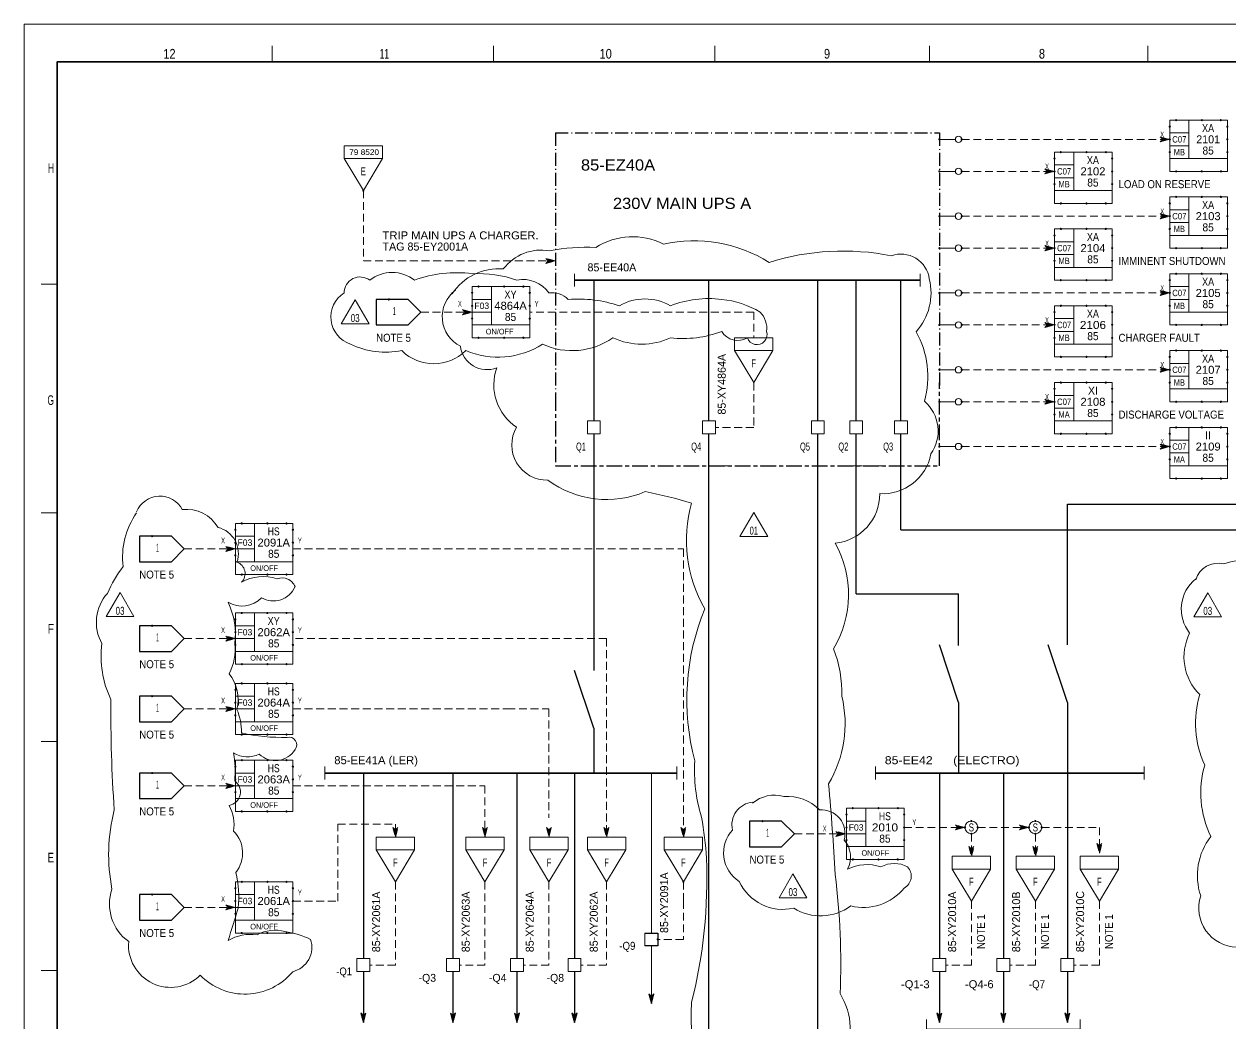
# Model space of a CAD drawing. Header units: millimetres. Extents: x 0 to 841, y 0 to 594.
# Drawn here: x 0 to 377.1, y 281.6 to 594 of the extents above; entities that cross this region are included whole.
import ezdxf
from ezdxf.enums import TextEntityAlignment as Align

# ---------------------------------------------------------------- set-up
doc = ezdxf.new("R2010")
doc.units = ezdxf.units.MM
doc.header["$LTSCALE"] = 0.81
doc.header["$PDMODE"] = 32
doc.header["$PDSIZE"] = 0.405
for name, pattern in [('DOT_DASHED', [7.7, 5, -1.2, 0.3, -1.2]), ('LONG_DASH_SHORT_DASH', [9.9, 6, -1.2, 1.5, -1.2]), ('MEDIUM_DASHED', [4.5, 3, -1.5])]:
    doc.linetypes.add(name, pattern=pattern)
for name, color, linetype, lineweight in [('1', 7, 'Continuous', 13), ('12', 7, 'Continuous', 13), ('34', 7, 'Continuous', 25), ('46', 7, 'MEDIUM_DASHED', 13), ('47', 7, 'Continuous', 13), ('48', 7, 'Continuous', 13), ('50', 7, 'Continuous', 13), ('51', 7, 'Continuous', 13), ('53', 7, 'Continuous', 13), ('9', 7, 'Continuous', 13)]:
    doc.layers.add(name, color=color, linetype=linetype, lineweight=lineweight)
doc.layers.add('45', color=7, linetype='Continuous')

msp = doc.modelspace()

# ---------------------------------------------------------------- linework, layer by layer
at = {"layer": '1'}
for p, q in [((77.4913, 587.2614), (77.4913, 582.2276)), ((146.6543, 587.2614), (146.6543, 582.2276)), ((215.8173, 587.2614), (215.8173, 582.2276)), ((282.9756, 587.2614), (282.9756, 582.2276)), ((351.1362, 587.2614), (351.1362, 582.2276)), ((10.3331, 512.7606), (5.3213, 512.7606)), ((10.3331, 441.2795), (5.3213, 441.2795)), ((10.3331, 369.7992), (5.3213, 369.7992)), ((10.3331, 298.3181), (5.3213, 298.3181))]:
    msp.add_line(p, q, dxfattribs=at)
at = {"layer": '1', "lineweight": 35}
msp.add_lwpolyline([(829.263, 112.0142), (829.263, 582.2276), (10.3331, 582.2276), (10.3331, 10.3819)], dxfattribs=at)
at = {"layer": '12', "linetype": 'DOT_DASHED', "lineweight": 25}
msp.add_line((166, 560), (166, 478), dxfattribs=at)
at = {"layer": '12'}
for p, q in [((172, 516), (172, 512)), ((172, 516), (172, 512)), ((280, 516), (280, 512)), ((212, 466), (212, 470)), ((216, 470), (212, 470)), ((216, 470), (216, 466)), ((250, 470), (246, 470)), ((246, 466), (246, 470)), ((250, 470), (250, 466)), ((262, 470), (258, 470)), ((258, 466), (258, 470)), ((262, 470), (262, 466)), ((276, 470), (272, 470)), ((272, 466), (272, 470)), ((276, 470), (276, 466)), ((216, 466), (212, 466)), ((250, 466), (246, 466)), ((94, 362), (94, 358)), ((196, 345.8268), (196, 359.6063)), ((204, 362), (204, 358)), ((266, 362), (266, 358)), ((350, 362), (350, 358)), ((196, 346), (196, 310)), ((194, 306), (194, 310)), ((196, 306), (196, 288)), ((170, 298), (170, 302)), ((174, 302), (170, 302)), ((174, 298), (174, 302)), ((174, 298), (170, 298))]:
    msp.add_line(p, q, dxfattribs=at)
at = {"layer": '12', "lineweight": 35}
for p, q in [((172, 514), (280, 514)), ((94, 360), (204, 360)), ((266, 360), (350, 360))]:
    msp.add_line(p, q, dxfattribs=at)
at = {"layer": '12', "lineweight": 25}
for p, q in [((178, 514), (178, 470)), ((214, 470), (214, 514)), ((248, 470), (248, 514)), ((260, 470), (260, 514)), ((274, 470), (274, 514)), ((178, 466), (178, 392.0787)), ((214, 264), (214, 466)), ((248, 246.9102), (248, 466)), ((260, 416), (260, 466)), ((274, 436), (274, 466)), ((326, 400), (326, 444)), ((326, 444), (540, 444)), ((274, 436), (564, 436)), ((260, 416), (292, 416)), ((292, 399.874), (292, 416)), ((292, 382), (286, 400)), ((326, 382), (320, 400)), ((178, 374), (172, 392)), ((292, 382), (292, 360)), ((326, 382), (326, 360)), ((178, 374), (178, 360)), ((106, 360), (106, 302)), ((134, 360), (134, 302)), ((154, 360), (154, 302)), ((172, 360), (172, 302)), ((286, 360), (286, 302)), ((306, 360), (306, 302)), ((326, 360), (326, 302)), ((106, 298), (106, 282)), ((134, 298), (134, 282)), ((154, 298), (154, 282)), ((172, 298), (172, 282)), ((286, 298), (286, 282)), ((306, 298), (306, 282)), ((326, 298), (326, 282))]:
    msp.add_line(p, q, dxfattribs=at)
at = {"layer": '12', "linetype": 'MEDIUM_DASHED'}
for p, q in [((228, 504), (158, 504)), ((228, 504), (228, 496)), ((228, 482), (228, 468)), ((228, 468), (216, 468)), ((182, 402), (84, 402)), ((182, 402), (182, 340)), ((206, 320), (206, 326)), ((296, 320), (296, 300)), ((316, 320), (316, 300)), ((336, 320), (336, 300)), ((296, 300), (288, 300)), ((316, 300), (308, 300)), ((336, 300), (328, 300))]:
    msp.add_line(p, q, dxfattribs=at)
at = {"layer": '12'}
for points in [[(0, 594), (841, 594), (841, 0), (0, 0)], [(222, 496), (234, 496), (234, 492), (222, 492)], [(176, 470), (179, 470), (180, 470), (180, 466), (176, 466)], [(176, 470), (179, 470), (180, 470), (180, 466), (176, 466)], [(110, 340), (122, 340), (122, 336), (110, 336)], [(138, 340), (150, 340), (150, 336), (138, 336)], [(158, 340), (170, 340), (170, 336), (158, 336)], [(176, 340), (188, 340), (188, 336), (176, 336)], [(200, 340), (212, 340), (212, 336), (200, 336)], [(290, 334), (302, 334), (302, 330), (290, 330)], [(310, 334), (322, 334), (322, 330), (310, 330)], [(330, 334), (342, 334), (342, 330), (330, 330)], [(194, 310), (197, 310), (198, 310), (198, 306), (194, 306)], [(104, 302), (107, 302), (108, 302), (108, 298), (104, 298)], [(132, 302), (135, 302), (136, 302), (136, 298), (132, 298)], [(152, 302), (155, 302), (156, 302), (156, 298), (152, 298)], [(152, 302), (155, 302), (156, 302), (156, 298), (152, 298)], [(284, 302), (287, 302), (288, 302), (288, 298), (284, 298)], [(284, 302), (287, 302), (288, 302), (288, 298), (284, 298)], [(304, 302), (307, 302), (308, 302), (308, 298), (304, 298)], [(324, 302), (327, 302), (328, 302), (328, 298), (324, 298)], [(324, 302), (327, 302), (328, 302), (328, 298), (324, 298)]]:
    msp.add_lwpolyline(points, close=True, dxfattribs=at)
at = {"layer": '12', "linetype": 'DOT_DASHED', "lineweight": 25}
msp.add_lwpolyline([(166, 560), (286, 560), (286, 480)], dxfattribs=at)
at = {"layer": '12', "lineweight": 25}
for points in [[(110, 508), (110, 500), (120, 500), (124, 504), (120, 508)], [(36, 434), (36, 426), (46, 426), (50, 430), (46, 434)], [(36, 406), (36, 398), (46, 398), (50, 402), (46, 406)], [(36, 384), (36, 376), (46, 376), (50, 380), (46, 384)], [(36, 360), (36, 352), (46, 352), (50, 356), (46, 360)], [(226.6874, 344.9535), (226.6874, 336.9535), (236.6874, 336.9535), (240.6874, 340.9535), (236.6874, 344.9535)], [(36, 322), (36, 314), (46, 314), (50, 318), (46, 322)]]:
    msp.add_lwpolyline(points, close=True, dxfattribs=at)
at = {"layer": '12'}
for points in [[(234, 492), (228, 482), (222, 492)], [(262, 470), (262, 466), (258, 466), (258, 470)], [(276, 470), (276, 466), (272, 466), (272, 470)], [(216, 456), (219, 456), (220, 456)], [(230, 456), (233, 456), (234, 456)], [(230, 456), (233, 456), (234, 456)], [(258, 456), (261, 456), (262, 456)], [(258, 456), (261, 456), (262, 456)], [(264, 456), (267, 456), (268, 456)], [(264, 456), (267, 456), (268, 456)], [(122, 336), (116, 326), (110, 336)], [(150, 336), (144, 326), (138, 336)], [(170, 336), (164, 326), (158, 336)], [(188, 336), (182, 326), (176, 336)], [(212, 336), (206, 326), (200, 336)], [(302, 330), (296, 320), (290, 330)], [(322, 330), (316, 320), (310, 330)], [(342, 330), (336, 320), (330, 330)], [(282, 283), (282, 280), (330, 280), (330, 283)]]:
    msp.add_lwpolyline(points, dxfattribs=at)
at = {"layer": '12', "linetype": 'LONG_DASH_SHORT_DASH', "lineweight": 25}
msp.add_lwpolyline([(166, 478), (166, 456), (286, 456), (286, 482)], dxfattribs=at)
at = {"layer": '12', "linetype": 'MEDIUM_DASHED'}
for points in [[(116, 326), (116, 300), (108, 300)], [(144, 326), (144, 300), (136, 300)], [(164, 326), (164, 300), (156, 300)], [(182, 326), (182, 300), (174, 300)], [(206, 320), (206, 308), (198, 308)]]:
    msp.add_lwpolyline(points, dxfattribs=at)
at = {"layer": '12', "lineweight": 25}
msp.add_lwpolyline([(194, 310), (197, 310), (198, 310), (198, 306), (194, 306)], dxfattribs=at)
at = {"layer": '12'}
for p in [(114, 508), (40, 434), (40, 406), (40, 384), (40, 360), (230.6874, 344.9535), (206, 326), (40, 322), (198, 308)]:
    msp.add_point(p, dxfattribs=at)
at = {"layer": '34'}
for points in [[(196, 288), (196.8, 291), (196, 290.2), (195.2, 291)], [(196, 288.4), (196.6, 290.6), (196, 290), (195.4, 290.6)], [(196, 288.8), (196.4, 290.2), (196, 289.8), (195.6, 290.2)], [(196, 289.2), (196.2, 289.8), (196, 289.6), (195.8, 289.8)], [(106, 282), (106.8, 285), (106, 284.2), (105.2, 285)], [(106, 282.4), (106.6, 284.6), (106, 284), (105.4, 284.6)], [(106, 282.8), (106.4, 284.2), (106, 283.8), (105.6, 284.2)], [(106, 283.2), (106.2, 283.8), (106, 283.6), (105.8, 283.8)], [(134, 282), (134.8, 285), (134, 284.2), (133.2, 285)], [(134, 282.4), (134.6, 284.6), (134, 284), (133.4, 284.6)], [(134, 282.8), (134.4, 284.2), (134, 283.8), (133.6, 284.2)], [(134, 283.2), (134.2, 283.8), (134, 283.6), (133.8, 283.8)], [(154, 282), (154.8, 285), (154, 284.2), (153.2, 285)], [(154, 282.4), (154.6, 284.6), (154, 284), (153.4, 284.6)], [(154, 282.8), (154.4, 284.2), (154, 283.8), (153.6, 284.2)], [(154, 283.2), (154.2, 283.8), (154, 283.6), (153.8, 283.8)], [(172, 282), (172.8, 285), (172, 284.2), (171.2, 285)], [(172, 282.4), (172.6, 284.6), (172, 284), (171.4, 284.6)], [(172, 282.8), (172.4, 284.2), (172, 283.8), (171.6, 284.2)], [(172, 283.2), (172.2, 283.8), (172, 283.6), (171.8, 283.8)], [(286, 282), (286.8, 285), (286, 284.2), (285.2, 285)], [(286, 282.4), (286.6, 284.6), (286, 284), (285.4, 284.6)], [(286, 282.8), (286.4, 284.2), (286, 283.8), (285.6, 284.2)], [(286, 283.2), (286.2, 283.8), (286, 283.6), (285.8, 283.8)], [(306, 282), (306.8, 285), (306, 284.2), (305.2, 285)], [(306, 282.4), (306.6, 284.6), (306, 284), (305.4, 284.6)], [(306, 282.8), (306.4, 284.2), (306, 283.8), (305.6, 284.2)], [(306, 283.2), (306.2, 283.8), (306, 283.6), (305.8, 283.8)], [(326, 282), (326.8, 285), (326, 284.2), (325.2, 285)], [(326, 282.4), (326.6, 284.6), (326, 284), (325.4, 284.6)], [(326, 282.8), (326.4, 284.2), (326, 283.8), (325.6, 284.2)], [(326, 283.2), (326.2, 283.8), (326, 283.6), (325.8, 283.8)]]:
    msp.add_lwpolyline(points, close=True, dxfattribs=at)
at = {"layer": '46'}
for p, q in [((124, 504), (140, 504)), ((50, 430), (66, 430)), ((50, 402), (66, 402)), ((50, 380), (66, 380)), ((50, 356), (66, 356)), ((240.6874, 340.9535), (256.6874, 340.9535)), ((50, 318), (66, 318))]:
    msp.add_line(p, q, dxfattribs=at)
for points in [[(293, 558), (358, 558), (355, 558.8), (355.8, 558), (355, 557.2), (358, 558)], [(293, 548), (322, 548), (319, 548.8), (319.8, 548), (319, 547.2), (322, 548)], [(106, 542), (106, 520), (166, 520), (163, 520.8), (163.8, 520), (163, 519.2), (166, 520)], [(293, 534), (358, 534), (355, 534.8), (355.8, 534), (355, 533.2), (358, 534)], [(293, 524), (322, 524), (319, 524.8), (319.8, 524), (319, 523.2), (322, 524)], [(293, 510), (358, 510), (355, 510.8), (355.8, 510), (355, 509.2), (358, 510)], [(293, 500), (322, 500), (319, 500.8), (319.8, 500), (319, 499.2), (322, 500)], [(293, 486), (358, 486), (355, 486.8), (355.8, 486), (355, 485.2), (358, 486)], [(293, 476), (322, 476), (319, 476.8), (319.8, 476), (319, 475.2), (322, 476)], [(293, 462), (358, 462), (355, 462.8), (355.8, 462), (355, 461.2), (358, 462)], [(84, 430), (206, 430), (206, 340), (206.8, 343), (206, 342.2), (205.2, 343), (206, 340)], [(84, 380), (151, 380), (151, 380), (164, 380), (164, 346)], [(84, 356), (144, 356), (144, 340)], [(84, 320), (98, 320), (98, 344), (116, 344), (116, 340), (116.8, 343), (116, 342.2), (115.2, 343), (116, 340)], [(275, 343), (294, 343), (291, 343.8), (291.8, 343), (291, 342.2), (294, 343)], [(298, 343), (314, 343), (311, 343.8), (311.8, 343), (311, 342.2), (314, 343)], [(296, 341), (296, 334), (296.8, 337), (296, 336.2), (295.2, 337), (296, 334)], [(316, 341), (316, 334), (316.8, 337), (316, 336.2), (315.2, 337), (316, 334)], [(318, 343), (336, 343), (336, 335), (336.8, 338), (336, 337.2), (335.2, 338), (336, 335)]]:
    msp.add_lwpolyline(points, dxfattribs=at)
for points in [[(357.6, 558), (355.4, 558.6), (356, 558), (355.4, 557.4)], [(357.2, 558), (355.8, 558.4), (356.2, 558), (355.8, 557.6)], [(356.8, 558), (356.2, 558.2), (356.4, 558), (356.2, 557.8)], [(321.6, 548), (319.4, 548.6), (320, 548), (319.4, 547.4)], [(321.2, 548), (319.8, 548.4), (320.2, 548), (319.8, 547.6)], [(320.8, 548), (320.2, 548.2), (320.4, 548), (320.2, 547.8)], [(357.6, 534), (355.4, 534.6), (356, 534), (355.4, 533.4)], [(357.2, 534), (355.8, 534.4), (356.2, 534), (355.8, 533.6)], [(356.8, 534), (356.2, 534.2), (356.4, 534), (356.2, 533.8)], [(321.6, 524), (319.4, 524.6), (320, 524), (319.4, 523.4)], [(321.2, 524), (319.8, 524.4), (320.2, 524), (319.8, 523.6)], [(320.8, 524), (320.2, 524.2), (320.4, 524), (320.2, 523.8)], [(165.6, 520), (163.4, 520.6), (164, 520), (163.4, 519.4)], [(165.2, 520), (163.8, 520.4), (164.2, 520), (163.8, 519.6)], [(164.8, 520), (164.2, 520.2), (164.4, 520), (164.2, 519.8)], [(357.6, 510), (355.4, 510.6), (356, 510), (355.4, 509.4)], [(357.2, 510), (355.8, 510.4), (356.2, 510), (355.8, 509.6)], [(356.8, 510), (356.2, 510.2), (356.4, 510), (356.2, 509.8)], [(140, 504), (137, 504.8), (137.8, 504), (137, 503.2)], [(139.6, 504), (137.4, 504.6), (138, 504), (137.4, 503.4)], [(139.2, 504), (137.8, 504.4), (138.2, 504), (137.8, 503.6)], [(138.8, 504), (138.2, 504.2), (138.4, 504), (138.2, 503.8)], [(321.6, 500), (319.4, 500.6), (320, 500), (319.4, 499.4)], [(321.2, 500), (319.8, 500.4), (320.2, 500), (319.8, 499.6)], [(320.8, 500), (320.2, 500.2), (320.4, 500), (320.2, 499.8)], [(357.6, 486), (355.4, 486.6), (356, 486), (355.4, 485.4)], [(357.2, 486), (355.8, 486.4), (356.2, 486), (355.8, 485.6)], [(356.8, 486), (356.2, 486.2), (356.4, 486), (356.2, 485.8)], [(321.6, 476), (319.4, 476.6), (320, 476), (319.4, 475.4)], [(321.2, 476), (319.8, 476.4), (320.2, 476), (319.8, 475.6)], [(320.8, 476), (320.2, 476.2), (320.4, 476), (320.2, 475.8)], [(357.6, 462), (355.4, 462.6), (356, 462), (355.4, 461.4)], [(357.2, 462), (355.8, 462.4), (356.2, 462), (355.8, 461.6)], [(356.8, 462), (356.2, 462.2), (356.4, 462), (356.2, 461.8)], [(66, 430), (63, 430.8), (63.8, 430), (63, 429.2)], [(65.6, 430), (63.4, 430.6), (64, 430), (63.4, 429.4)], [(65.2, 430), (63.8, 430.4), (64.2, 430), (63.8, 429.6)], [(64.8, 430), (64.2, 430.2), (64.4, 430), (64.2, 429.8)], [(66, 402), (63, 402.8), (63.8, 402), (63, 401.2)], [(65.6, 402), (63.4, 402.6), (64, 402), (63.4, 401.4)], [(65.2, 402), (63.8, 402.4), (64.2, 402), (63.8, 401.6)], [(64.8, 402), (64.2, 402.2), (64.4, 402), (64.2, 401.8)], [(66, 380), (63, 380.8), (63.8, 380), (63, 379.2)], [(65.6, 380), (63.4, 380.6), (64, 380), (63.4, 379.4)], [(65.2, 380), (63.8, 380.4), (64.2, 380), (63.8, 379.6)], [(64.8, 380), (64.2, 380.2), (64.4, 380), (64.2, 379.8)], [(66, 356), (63, 356.8), (63.8, 356), (63, 355.2)], [(65.6, 356), (63.4, 356.6), (64, 356), (63.4, 355.4)], [(65.2, 356), (63.8, 356.4), (64.2, 356), (63.8, 355.6)], [(64.8, 356), (64.2, 356.2), (64.4, 356), (64.2, 355.8)], [(293.6, 343), (291.4, 343.6), (292, 343), (291.4, 342.4)], [(293.2, 343), (291.8, 343.4), (292.2, 343), (291.8, 342.6)], [(292.8, 343), (292.2, 343.2), (292.4, 343), (292.2, 342.8)], [(313.6, 343), (311.4, 343.6), (312, 343), (311.4, 342.4)], [(313.2, 343), (311.8, 343.4), (312.2, 343), (311.8, 342.6)], [(312.8, 343), (312.2, 343.2), (312.4, 343), (312.2, 342.8)], [(116, 340.4), (116.6, 342.6), (116, 342), (115.4, 342.6)], [(116, 340.8), (116.4, 342.2), (116, 341.8), (115.6, 342.2)], [(116, 341.2), (116.2, 341.8), (116, 341.6), (115.8, 341.8)], [(144, 340), (144.8, 343), (144, 342.2), (143.2, 343)], [(144, 340.4), (144.6, 342.6), (144, 342), (143.4, 342.6)], [(144, 340.8), (144.4, 342.2), (144, 341.8), (143.6, 342.2)], [(144, 341.2), (144.2, 341.8), (144, 341.6), (143.8, 341.8)], [(164, 340), (164.8, 343), (164, 342.2), (163.2, 343)], [(164, 340.4), (164.6, 342.6), (164, 342), (163.4, 342.6)], [(164, 340.8), (164.4, 342.2), (164, 341.8), (163.6, 342.2)], [(164, 341.2), (164.2, 341.8), (164, 341.6), (163.8, 341.8)], [(182, 340), (182.8, 343), (182, 342.2), (181.2, 343)], [(182, 340.4), (182.6, 342.6), (182, 342), (181.4, 342.6)], [(182, 340.8), (182.4, 342.2), (182, 341.8), (181.6, 342.2)], [(182, 341.2), (182.2, 341.8), (182, 341.6), (181.8, 341.8)], [(206, 340.4), (206.6, 342.6), (206, 342), (205.4, 342.6)], [(206, 340.8), (206.4, 342.2), (206, 341.8), (205.6, 342.2)], [(206, 341.2), (206.2, 341.8), (206, 341.6), (205.8, 341.8)], [(256.6874, 340.9535), (253.6874, 341.7535), (254.4874, 340.9535), (253.6874, 340.1535)], [(256.2874, 340.9535), (254.0874, 341.5535), (254.6874, 340.9535), (254.0874, 340.3535)], [(255.8874, 340.9535), (254.4874, 341.3535), (254.8874, 340.9535), (254.4874, 340.5535)], [(255.4874, 340.9535), (254.8874, 341.1535), (255.0874, 340.9535), (254.8874, 340.7535)], [(296, 334.4), (296.6, 336.6), (296, 336), (295.4, 336.6)], [(296, 334.8), (296.4, 336.2), (296, 335.8), (295.6, 336.2)], [(296, 335.2), (296.2, 335.8), (296, 335.6), (295.8, 335.8)], [(316, 334.4), (316.6, 336.6), (316, 336), (315.4, 336.6)], [(316, 334.8), (316.4, 336.2), (316, 335.8), (315.6, 336.2)], [(316, 335.2), (316.2, 335.8), (316, 335.6), (315.8, 335.8)], [(336, 335.4), (336.6, 337.6), (336, 337), (335.4, 337.6)], [(336, 335.8), (336.4, 337.2), (336, 336.8), (335.6, 337.2)], [(336, 336.2), (336.2, 336.8), (336, 336.6), (335.8, 336.8)], [(66, 318), (63, 318.8), (63.8, 318), (63, 317.2)], [(65.6, 318), (63.4, 318.6), (64, 318), (63.4, 317.4)], [(65.2, 318), (63.8, 318.4), (64.2, 318), (63.8, 317.6)], [(64.8, 318), (64.2, 318.2), (64.4, 318), (64.2, 317.8)]]:
    msp.add_lwpolyline(points, close=True, dxfattribs=at)
at = {"layer": '47'}
for p, q in [((286, 558), (291, 558)), ((286, 548), (291, 548)), ((286, 534), (291, 534)), ((286, 524), (291, 524)), ((286, 510), (291, 510)), ((286, 500), (291, 500)), ((286, 486), (291, 486)), ((286, 476), (291, 476)), ((286, 462), (291, 462))]:
    msp.add_line(p, q, dxfattribs=at)
for centre in [(292, 558), (292, 548), (292, 534), (292, 524), (292, 510), (292, 500), (292, 486), (292, 476), (292, 462)]:
    msp.add_circle(centre, 1, dxfattribs=at)
for p in [(286, 558), (293, 558), (286, 548), (293, 548), (286, 534), (293, 534), (286, 524), (293, 524), (286, 510), (293, 510), (286, 500), (293, 500), (286, 486), (293, 486), (286, 476), (293, 476), (286, 462), (293, 462)]:
    msp.add_point(p, dxfattribs=at)
at = {"layer": '48'}
for p, q in [((364, 564), (364, 552)), ((358, 560), (364, 560)), ((358, 556), (364, 556)), ((328, 554), (328, 542)), ((322, 550), (328, 550)), ((322, 546), (328, 546)), ((364, 540), (364, 528)), ((358, 536), (364, 536)), ((358, 532), (364, 532)), ((328, 530), (328, 518)), ((322, 526), (328, 526)), ((322, 522), (328, 522)), ((364, 516), (364, 504)), ((146, 512), (146, 500)), ((358, 512), (364, 512)), ((140, 508), (146, 508)), ((328, 506), (328, 494)), ((358, 508), (364, 508)), ((140, 504), (146, 504)), ((322, 502), (328, 502)), ((322, 498), (328, 498)), ((364, 492), (364, 480)), ((358, 488), (364, 488)), ((358, 484), (364, 484)), ((328, 482), (328, 470)), ((322, 478), (328, 478)), ((322, 474), (328, 474)), ((364, 468), (364, 456)), ((358, 464), (364, 464)), ((358, 460), (364, 460)), ((72, 438), (72, 426)), ((66, 434), (72, 434)), ((66, 430), (72, 430)), ((72, 410), (72, 398)), ((66, 406), (72, 406)), ((66, 402), (72, 402)), ((72, 388), (72, 376)), ((66, 384), (72, 384)), ((66, 380), (72, 380)), ((72, 364), (72, 352)), ((66, 360), (72, 360)), ((66, 356), (72, 356)), ((263, 349), (263, 337)), ((257, 345), (263, 345)), ((257, 341), (263, 341)), ((72, 326), (72, 314)), ((66, 322), (72, 322)), ((66, 318), (72, 318))]:
    msp.add_line(p, q, dxfattribs=at)
for points in [[(358, 564), (376, 564), (376, 552), (358, 552)], [(322, 554), (340, 554), (340, 542), (322, 542)], [(358, 540), (376, 540), (376, 528), (358, 528)], [(322, 530), (340, 530), (340, 518), (322, 518)], [(358, 516), (376, 516), (376, 504), (358, 504)], [(140, 512), (158, 512), (158, 500), (140, 500)], [(322, 506), (340, 506), (340, 494), (322, 494)], [(358, 492), (376, 492), (376, 480), (358, 480)], [(322, 482), (340, 482), (340, 470), (322, 470)], [(358, 468), (376, 468), (376, 456), (358, 456)], [(66, 438), (84, 438), (84, 426), (66, 426)], [(66, 410), (84, 410), (84, 398), (66, 398)], [(66, 388), (84, 388), (84, 376), (66, 376)], [(66, 364), (84, 364), (84, 352), (66, 352)], [(257, 349), (275, 349), (275, 337), (257, 337)], [(66, 326), (84, 326), (84, 314), (66, 314)]]:
    msp.add_lwpolyline(points, close=True, dxfattribs=at)
for points in [[(358, 552), (358, 548), (376, 548), (376, 552)], [(322, 542), (322, 538), (340, 538), (340, 542)], [(358, 528), (358, 524), (376, 524), (376, 528)], [(322, 518), (322, 514), (340, 514), (340, 518)], [(358, 504), (358, 500), (376, 500), (376, 504)], [(140, 500), (140, 496), (158, 496), (158, 500)], [(322, 494), (322, 490), (340, 490), (340, 494)], [(358, 480), (358, 476), (376, 476), (376, 480)], [(322, 470), (322, 466), (340, 466), (340, 470)], [(358, 456), (358, 452), (376, 452), (376, 456)], [(66, 426), (66, 422), (84, 422), (84, 426)], [(66, 398), (66, 394), (84, 394), (84, 398)], [(66, 376), (66, 372), (84, 372), (84, 376)], [(66, 352), (66, 348), (84, 348), (84, 352)], [(257, 337), (257, 333), (275, 333), (275, 337)], [(66, 314), (66, 310), (84, 310), (84, 314)]]:
    msp.add_lwpolyline(points, dxfattribs=at)
for centre in [(296, 343), (316, 343)]:
    msp.add_circle(centre, 2, dxfattribs=at)
for p in [(358, 562), (360, 564), (368, 564), (374, 564), (376, 562), (358, 558), (376, 558), (322, 552), (324, 554), (332, 554), (338, 554), (340, 552), (358, 554), (376, 554), (322, 548), (340, 548), (360, 548), (368, 548), (374, 548), (322, 544), (340, 544), (360, 540), (368, 540), (374, 540), (324, 538), (332, 538), (338, 538), (358, 538), (376, 538), (358, 534), (376, 534), (322, 528), (324, 530), (332, 530), (338, 530), (340, 528), (358, 530), (376, 530), (322, 524), (340, 524), (360, 524), (368, 524), (374, 524), (322, 520), (340, 520), (324, 514), (332, 514), (338, 514), (358, 514), (360, 516), (368, 516), (374, 516), (376, 514), (140, 510), (142, 512), (150, 512), (156, 512), (158, 510), (358, 510), (376, 510), (140, 506), (158, 506), (324, 506), (332, 506), (338, 506), (358, 506), (376, 506), (140, 502), (158, 502), (322, 504), (340, 504), (322, 500), (340, 500), (360, 500), (368, 500), (374, 500), (142, 496), (150, 496), (156, 496), (322, 496), (340, 496), (360, 492), (368, 492), (374, 492), (324, 490), (332, 490), (338, 490), (358, 490), (376, 490), (358, 486), (376, 486), (322, 480), (324, 482), (332, 482), (338, 482), (340, 480), (358, 482), (376, 482), (322, 476), (340, 476), (360, 476), (368, 476), (374, 476), (322, 472), (340, 472), (360, 468), (368, 468), (374, 468), (324, 466), (332, 466), (338, 466), (358, 466), (376, 466), (358, 462), (376, 462), (358, 458), (376, 458), (360, 452), (368, 452), (374, 452), (68, 438), (76, 438), (82, 438), (66, 436), (84, 436), (66, 432), (84, 432), (66, 428), (84, 428), (68, 422), (76, 422), (82, 422), (66, 408), (68, 410), (76, 410), (82, 410), (84, 408), (66, 404), (84, 404), (66, 400), (84, 400), (68, 394), (76, 394), (82, 394), (66, 386), (68, 388), (76, 388), (82, 388), (84, 386), (66, 382), (84, 382), (66, 378), (84, 378), (68, 372), (76, 372), (82, 372), (66, 362), (68, 364), (76, 364), (82, 364), (84, 362), (66, 358), (84, 358), (66, 354), (84, 354), (68, 348), (76, 348), (82, 348), (257, 347), (259, 349), (267, 349), (273, 349), (275, 347), (257, 343), (275, 343), (294, 343), (296, 345), (298, 343), (314, 343), (316, 345), (318, 343), (296, 341), (316, 341), (257, 339), (275, 339), (259, 333), (267, 333), (273, 333), (68, 326), (76, 326), (82, 326), (66, 324), (84, 324), (66, 320), (84, 320), (66, 316), (84, 316), (68, 310), (76, 310), (82, 310)]:
    msp.add_point(p, dxfattribs=at)
at = {"layer": '50'}
for points in [[(103.4425, 507.8472), (99.1126, 500.3472), (107.7724, 500.3472)], [(228.0339, 441.4299), (223.7039, 433.9299), (232.3638, 433.9299)], [(29.9756, 416.3819), (25.6457, 408.8819), (34.3055, 408.8819)], [(369.8717, 416.3465), (365.5417, 408.8465), (374.2016, 408.8465)], [(240.2528, 328.4803), (235.9228, 320.9803), (244.5827, 320.9803)]]:
    msp.add_lwpolyline(points, close=True, dxfattribs=at)
at = {"layer": '51'}
for centre, radius, start, end in [((175.5392, 465.9192), 58.3695, 86.95977, 101.21375), ((190.1046, 506.4325), 21.1535, 62.75281, 122.83415), ((209.3677, 482.0782), 44.2106, 57.97719, 102.5126), ((161.6043, 508.529), 14.8715, 79.99469, 142.91171), ((255.9691, 445.3591), 77.7324, 78.85685, 107.33299), ((274.0232, 513.247), 8.9106, 7.43858, 109.88978), ((148.2894, 500.1028), 17.4549, 85.22879, 146.42578), ((105, 510), 5, 53.1301, 180), ((115, 505), 11.4017, 52.12502, 127.87498), ((135, 479), 37.3363, 82.30395, 110.37643), ((142, 480), 36.0555, 70.55996, 93.17983), ((156, 504.5), 9.7082, 34.50852, 101.88866), ((265.3075, 510.0137), 18.0912, 317.90171, 14.03336), ((104.7895, 502.4737), 8.921, 122.47119, 251.77884), ((141.0388, 502.5879), 10.3882, 127.05999, 243.0221), ((165, 503), 7.0711, 45, 98.1301), ((173, 467), 41.1096, 71.56505, 94.18491), ((194, 492), 16.1245, 60.25512, 119.74488), ((214, 475), 33.2415, 83.08877, 111.16126), ((215, 479), 29.1548, 59.03624, 84.09386), ((225, 499), 7.0711, 351.8699, 45), ((206, 529), 33.2415, 263.08877, 291.16126), ((223, 501), 5.8309, 210.96376, 300.96376), ((229, 497), 3.1623, 198.43495, 18.43495), ((254.1784, 483.9714), 28.2211, 344.03434, 29.53984), ((171.2667, 514.0667), 22.103, 245.21279, 305.17607), ((193, 515), 21.0238, 244.65383, 295.34618), ((113, 517), 25.4951, 244.44004, 281.30993), ((128, 502), 14.1421, 225, 315), ((144.597, 494.3661), 8.3353, 187.13893, 291.68856), ((148.1111, 515.6667), 25.7361, 246.86637, 302.66091), ((162.7959, 481.3374), 16.0151, 160.73708, 236.12319), ((273.1717, 466.8051), 12.437, 325.12338, 49.1227), ((163.3592, 462.5072), 10.9859, 149.75301, 271.63235), ((268.3712, 462.5475), 15.2726, 266.27902, 349.23013), ((182.0405, 476.2417), 30.794, 233.38094, 293.08295), ((42.4391, 438.6262), 7.8933, 27.7346, 157.85237), ((170.1208, 321.276), 128.8899, 72.64821, 79.27176), ((252.0053, 447.1317), 15.3757, 275.38808, 0.65345), ((54.5581, 427.5025), 23.8034, 144.71283, 187.22225), ((50.8201, 431.1414), 11.245, 29.7335, 97.12353), ((249.986, 432.7038), 43.0179, 164.36107, 209.88501), ((58.6324, 428.6166), 8.3338, 341.01369, 76.45235), ((224.9257, 415.7501), 32.7407, 328.80759, 29.40256), ((383.2339, 398.6895), 27.9646, 70.62685, 107.32652), ((61.9936, 400.7932), 39.0715, 142.62653, 156.87459), ((65.2389, 422.3279), 3.7974, 314.65263, 70.39818), ((373.1765, 418.1946), 7.3956, 76.47949, 163.0241), ((74.6629, 407.6125), 13.7829, 71.36668, 119.34796), ((80.6358, 416.663), 4.3061, 21.35826, 111.37118), ((373.7557, 411.2232), 12.1562, 129.01457, 218.30857), ((35.9848, 407.0909), 13.4286, 137.6431, 209.68005), ((77.8654, 421.1357), 7.3766, 240.06693, 336.81262), ((68.0821, 420.5821), 8.446, 238.9291, 316.2644), ((43.2529, 403.4066), 22.7565, 352.51367, 25.90331), ((281.8232, 382.9204), 74.7216, 157.70358, 194.8357), ((378.9702, 396.2569), 16.5189, 153.26712, 225.34763), ((55.1524, 396.4303), 31.0943, 172.58779, 205.58775), ((49.8705, 398.5232), 16.0599, 332.16195, 6.86085), ((218.6924, 385.1999), 36.8404, 358.12263, 21.6528), ((53.7874, 382.9266), 13.0893, 346.45758, 38.21389), ((478.0369, 379.3793), 450.9438, 179.53985, 183.93058), ((220.2545, 375.3253), 36.3082, 329.02621, 13.81128), ((397.1708, 375.5722), 31.12, 163.31769, 204.85126), ((49.2111, 372.7715), 18.698, 359.2795, 22.28318), ((80.6359, 429.0125), 57.8926, 257.29925, 271.55324), ((82.7858, 368.8156), 2.3969, 320.90754, 104.02028), ((30.7497, 360.5023), 35.1908, 355.16693, 9.41301), ((69.7988, 373.4845), 8.4258, 239.05924, 295.96025), ((78.5119, 371.0431), 7.1839, 225.61695, 328.63704), ((259.069, 360.7121), 49.5719, 176.44242, 196.97353), ((399.1422, 353.8028), 31.4349, 163.9505, 205.70765), ((63.2914, 354.0758), 4.284, 280.49562, 53.90279), ((-506.0974, 287.2973), 760.65, 3.08652, 5.23044), ((228.3515, 343.7644), 7.1827, 95.84133, 192.66614), ((234.4505, 342.5196), 10.5505, 73.85304, 130.34307), ((238.6106, 338.9551), 13.7536, 43.76305, 95.11429), ((82.9815, 334.5313), 56.5712, 165.73788, 191.03595), ((52.7317, 343.7591), 12.8787, 351.43297, 28.29322), ((249.1679, 341.143), 7.3517, 343.46014, 94.87142), ((119.7409, 328.6696), 93.5799, 2.85944, 10.82231), ((58.5359, 334.9942), 9.7422, 321.53691, 44.64947), ((229.1545, 335.0488), 10.583, 137.56686, 237.29183), ((386.6377, 327.9437), 19.9912, 142.30684, 198.459), ((250.4408, 333.789), 7.8118, 330.82436, 42.33587), ((58.6751, 326.6286), 154.6747, 345.70489, 2.48611), ((35.8084, 321.4349), 31.2684, 353.27332, 13.87735), ((37.3986, 300.6421), 217.8078, 357.48755, 7.283), ((263.356, 317.3783), 13.9988, 71.82246, 115.80782), ((271.9077, 322.893), 8.8389, 61.74266, 118.25734), ((272.917, 327.7834), 4.297, 299.70221, 42.3575), ((237.1459, 332.5032), 15.1131, 204.88403, 282.91242), ((41.0649, 319.0125), 14.3939, 160.98523, 234.40631), ((262.2305, 334.596), 16.5963, 256.32784, 320.5517), ((379.2184, 317.748), 12.1735, 161.48396, 268.93611), ((-285.4652, 421.5398), 367.2899, 341.93696, 343.58922), ((248.9035, 331.1716), 15.8042, 237.9767, 306.51604), ((70.6974, 295.8389), 13.7223, 81.22959, 120.54743), ((78.391, 299.5745), 11.3106, 74.00497, 119.68438), ((77.6397, 283.348), 27.3739, 64.25919, 81.87682), ((45.7424, 306.1199), 13.1092, 174.80051, 314.95746), ((81.9954, 305.5638), 7.9186, 284.28063, 17.95981), ((69.0069, 310.3656), 19.4654, 224.00172, 320.13951), ((235.858, 279.5556), 22.3482, 334.49869, 31.08516), ((283.6745, 284.05), 75.2419, 176.65754, 190.07349)]:
    msp.add_arc(centre, radius, start, end, dxfattribs=at)
at = {"layer": '53'}
msp.add_lwpolyline([(100, 556), (112, 556), (112, 552), (100, 552)], close=True, dxfattribs=at)
msp.add_lwpolyline([(112, 552), (106, 542), (100, 552)], dxfattribs=at)
msp.add_point((106, 542), dxfattribs=at)
at = {"layer": '9'}
msp.add_lwpolyline([(0, 0), (841, 0), (841, 594), (0, 594)], close=True, dxfattribs=at)

# ---------------------------------------------------------------- texts
at = {"layer": '1'}
for s, width, p in [('12', 0.85, (45.4146, 583.2346)), ('11', 0.65, (112.5772, 583.2346)), ('10', 0.85, (181.7358, 583.2346)), ('9', 0.85, (250.9051, 583.2346)), ('8', 0.85, (318.0634, 583.2346))]:
    msp.add_text(s, height=3.02, dxfattribs=dict(at, width=width)).set_placement(p, align=Align.CENTER)
for s, width, p in [('H', 0.65, (9.3283, 547.4945)), ('G', 0.65, (9.3283, 475.0071)), ('F', 0.8, (9.3283, 403.526)), ('E', 0.75, (9.3283, 332.0449))]:
    msp.add_text(s, height=3.02, dxfattribs=dict(at, width=width)).set_placement(p, align=Align.RIGHT)
at = {"layer": '12'}
for s, height, width, p in [('79 8520', 1.75, 1.1, (101.6, 553.1244)), ('85-EZ40A', 3.5, 1.1, (174, 548.2504)), ('LOAD ON RESERVE', 2.5, 0.9, (342, 542.7496)), ('230V MAIN UPS A', 3.5, 1.1, (184, 536.2504)), ('TRIP MAIN UPS A CHARGER. ', 2.5, 1.05, (112, 526.7496)), ('IMMINENT SHUTDOWN', 2.5, 0.9, (342, 518.7496)), ('NOTE 5', 2.5, 0.9, (109.9969, 494.748)), ('CHARGER FAULT', 2.5, 0.9, (342, 494.7496)), ('DISCHARGE VOLTAGE', 2.5, 0.9, (342, 470.7496)), ('NOTE 5', 2.5, 0.9, (35.9969, 420.748)), ('NOTE 5', 2.5, 0.9, (35.9969, 392.748)), ('NOTE 5', 2.5, 0.9, (35.9969, 370.748)), ('NOTE 5', 2.5, 0.9, (35.9969, 346.748)), ('NOTE 5', 2.5, 0.9, (226.6843, 331.7016)), ('NOTE 5', 2.5, 0.9, (35.9969, 308.748)), ('-Q9', 2.5, 0.9, (186, 304.7496)), ('-Q1-3', 2.5, 1.05, (274, 292.7496)), ('-Q4-6', 2.5, 1.05, (294, 292.7496)), ('-Q7', 2.5, 0.9, (314, 292.7496))]:
    msp.add_text(s, height=height, dxfattribs=dict(at, width=width)).set_placement(p)
msp.add_text('TAG 85-EY2001A', height=2.5, dxfattribs=at).set_placement((112, 523.2496))
for s, height, p in [('85-EE40A', 2.5, (183.674, 516.7496)), ('-Q3', 2.45, (126, 294.7748)), ('-Q4', 2.45, (148, 294.7748)), ('-Q8', 2.45, (166, 294.7748))]:
    msp.add_text(s, height=height, dxfattribs=at).set_placement(p, align=Align.CENTER)
for s, height, width, p in [('1', 2.5, 0.35, (115.6583, 503.126)), ('F', 2.5, 0.65, (228.0004, 486.7496)), ('Q1', 2.5, 0.6, (174.0102, 460.7496)), ('Q4', 2.5, 0.7, (210.0083, 460.7496)), ('Q5', 2.5, 0.7, (244.011, 460.7496)), ('Q2', 2.5, 0.7, (256.0083, 460.7496)), ('Q3', 2.5, 0.7, (270.0083, 460.7496)), ('1', 2.5, 0.35, (41.6583, 429.126)), ('1', 2.5, 0.35, (41.6583, 401.126)), ('1', 2.5, 0.35, (41.6583, 379.126)), ('85-EE41A (LER)', 2.5, 1.05, (109.9921, 362.7496)), ('85-EE42      (ELECTRO)', 2.5, 1.15, (290, 362.7496)), ('1', 2.5, 0.35, (41.6583, 355.126)), ('1', 2.5, 0.35, (232.3457, 340.0795)), ('F', 2.5, 0.65, (116.0004, 330.7496)), ('F', 2.5, 0.65, (144.0004, 330.7496)), ('F', 2.5, 0.65, (164.0004, 330.7496)), ('F', 2.5, 0.65, (182.0004, 330.7496)), ('F', 2.5, 0.65, (206.0004, 330.7496)), ('F', 2.5, 0.65, (296.0004, 324.7496)), ('F', 2.5, 0.65, (316.0004, 324.7496)), ('F', 2.5, 0.65, (336.0004, 324.7496)), ('1', 2.5, 0.35, (41.6583, 317.126)), ('-Q1', 2.45, 0.9, (100, 296.7748))]:
    msp.add_text(s, height=height, dxfattribs=dict(at, width=width)).set_placement(p, align=Align.CENTER)
for s, p in [('85-XY4864A', (219.2504, 472)), ('85-XY2091A', (201.2504, 310)), ('85-XY2061A', (111.2504, 304)), ('85-XY2063A', (139.2504, 304)), ('85-XY2064A', (159.2504, 304)), ('85-XY2062A', (179.2504, 304)), ('85-XY2010A', (291.2504, 304)), ('85-XY2010B', (311.2504, 304)), ('85-XY2010C', (331.2504, 304))]:
    msp.add_text(s, height=2.5, rotation=90, dxfattribs=at).set_placement(p)
at = {"layer": '12', "width": 0.9}
for p in [(300.2504, 305), (320.2504, 305), (340.2504, 305)]:
    msp.add_text('NOTE 1', height=2.5, rotation=90, dxfattribs=at).set_placement(p)
at = {"layer": '45', "width": 0.6}
for s, p in [('X', (355.0669, 558.626)), ('X', (319.0669, 548.626)), ('X', (355.0669, 534.626)), ('X', (319.0669, 524.626)), ('X', (355.0669, 510.626)), ('X', (135.5811, 505.7441)), ('Y', (159.5811, 505.7441)), ('X', (319.0669, 500.626)), ('X', (355.0669, 486.626)), ('X', (319.0669, 476.626)), ('X', (355.0669, 462.626)), ('X', (61.5811, 431.7441)), ('Y', (85.5811, 431.7441)), ('X', (61.5811, 403.7441)), ('Y', (85.5811, 403.7441)), ('X', (61.5811, 381.7441)), ('Y', (85.5811, 381.7441)), ('X', (61.5811, 357.7441)), ('Y', (85.5811, 357.7441)), ('X', (249.5811, 341.7441)), ('Y', (277.5811, 343.7441)), ('X', (61.5811, 319.7441)), ('Y', (85.5811, 321.7441))]:
    msp.add_text(s, height=1.75, dxfattribs=at).set_placement(p)
at = {"layer": '50'}
for s, height, width, p in [('XA', 2.5, 0.85, (369.9913, 560.2496)), ('C07', 2, 0.9, (361, 557)), ('MB', 2, 0.7, (361, 553)), ('85', 2.5, 0.95, (369.9996, 553.2496)), ('XA', 2.5, 0.85, (333.9913, 550.2496)), ('C07', 2, 0.9, (325, 547)), ('2102', 2.5, 1.05, (334, 546.7496)), ('MB', 2, 0.7, (325, 543)), ('85', 2.5, 0.95, (333.9996, 543.2496)), ('XA', 2.5, 0.85, (369.9913, 536.2496)), ('C07', 2, 0.9, (361, 533)), ('2103', 2.5, 1.05, (370, 532.7496)), ('85', 2.5, 0.95, (369.9996, 529.2496)), ('XA', 2.5, 0.85, (333.9913, 526.2496)), ('MB', 2, 0.7, (361, 529)), ('C07', 2, 0.9, (325, 523)), ('2104', 2.5, 1.05, (334, 522.7496)), ('MB', 2, 0.7, (325, 519)), ('85', 2.5, 0.95, (333.9996, 519.2496)), ('XA', 2.5, 0.85, (369.9913, 512.2496)), ('XY', 2.5, 0.85, (151.9909, 508.2496)), ('C07', 2, 0.9, (361, 509)), ('2105', 2.5, 1.05, (370, 508.7496)), ('4864A', 2.5, 1.05, (152, 504.7496)), ('MB', 2, 0.7, (361, 505)), ('85', 2.5, 0.95, (369.9996, 505.2496)), ('03', 2.5, 0.75, (103.4421, 500.9024)), ('85', 2.5, 0.95, (151.9996, 501.2496)), ('XA', 2.5, 0.85, (333.9913, 502.2496)), ('ON/OFF', 1.75, 0.95, (148.5937, 497.052)), ('C07', 2, 0.9, (325, 499)), ('2106', 2.5, 1.1, (333.9996, 498.7496)), ('85', 2.5, 0.95, (333.9996, 495.2496)), ('MB', 2, 0.7, (325, 495)), ('XA', 2.5, 0.85, (369.9913, 488.2496)), ('C07', 2, 0.9, (361, 485)), ('2107', 2.5, 1.05, (370, 484.7496)), ('MB', 2, 0.7, (361, 481)), ('85', 2.5, 0.95, (369.9996, 481.2496)), ('C07', 2, 0.9, (325, 475)), ('2108', 2.5, 1.05, (334, 474.7496)), ('MA', 2, 0.7, (324.9929, 471)), ('85', 2.5, 0.95, (333.9996, 471.2496)), ('C07', 2, 0.9, (361, 461)), ('2109', 2.5, 1.05, (370, 460.7496)), ('MA', 2, 0.7, (360.9929, 457)), ('85', 2.5, 0.95, (369.9996, 457.2496)), ('HS', 2.5, 0.8, (77.9909, 434.2496)), ('01', 2.5, 0.65, (228.0339, 434.4843)), ('2091A', 2.5, 1.05, (77.9913, 430.7496)), ('85', 2.5, 0.95, (77.9996, 427.2496)), ('ON/OFF', 1.75, 0.95, (75, 423.1252)), ('03', 2.5, 0.75, (29.9752, 409.4362)), ('03', 2.5, 0.75, (369.8713, 409.4016)), ('XY', 2.5, 0.85, (77.9909, 406.2496)), ('2062A', 2.5, 1.05, (77.9913, 402.7496)), ('85', 2.5, 0.95, (77.9996, 399.2496)), ('ON/OFF', 1.75, 0.95, (75, 395.1252)), ('HS', 2.5, 0.8, (77.9909, 384.2496)), ('2064A', 2.5, 1.05, (77.9913, 380.7496)), ('85', 2.5, 0.95, (77.9996, 377.2496)), ('ON/OFF', 1.75, 0.95, (75, 373.1252)), ('HS', 2.5, 0.8, (77.9909, 360.2496)), ('2063A', 2.5, 1.05, (77.9913, 356.7496)), ('85', 2.5, 0.95, (77.9996, 353.2496)), ('ON/OFF', 1.75, 0.95, (75, 349.1252)), ('HS', 2.5, 0.8, (268.9909, 345.2496)), ('2010', 2.5, 1.1, (269.0004, 341.7496)), ('S', 2.5, 0.75, (296.0004, 341.7496)), ('S', 2.5, 0.75, (316.0004, 341.7496)), ('85', 2.5, 0.95, (268.9996, 338.2496)), ('ON/OFF', 1.75, 0.95, (266, 334.1252)), ('HS', 2.5, 0.8, (77.9909, 322.2496)), ('2061A', 2.5, 1.05, (77.9913, 318.7496)), ('03', 2.5, 0.75, (240.2524, 321.5346)), ('85', 2.5, 0.95, (77.9996, 315.2496)), ('ON/OFF', 1.75, 0.95, (75, 311.1252))]:
    msp.add_text(s, height=height, dxfattribs=dict(at, width=width)).set_placement(p, align=Align.CENTER)
for s, height, p in [('2101', 2.5, (370, 556.7496)), ('F03', 2, (143, 505)), ('XI', 2.5, (333.9996, 478.2496)), ('II', 2.5, (369.9996, 464.2496)), ('F03', 2, (69, 431)), ('F03', 2, (69, 403)), ('F03', 2, (69, 381)), ('F03', 2, (69, 357)), ('F03', 2, (260, 342)), ('F03', 2, (69, 319))]:
    msp.add_text(s, height=height, dxfattribs=at).set_placement(p, align=Align.CENTER)
at = {"layer": '53', "width": 0.65}
msp.add_text('E', height=2.5, dxfattribs=at).set_placement((106.0004, 546.7496), align=Align.CENTER)

doc.saveas('drawing.dxf')
